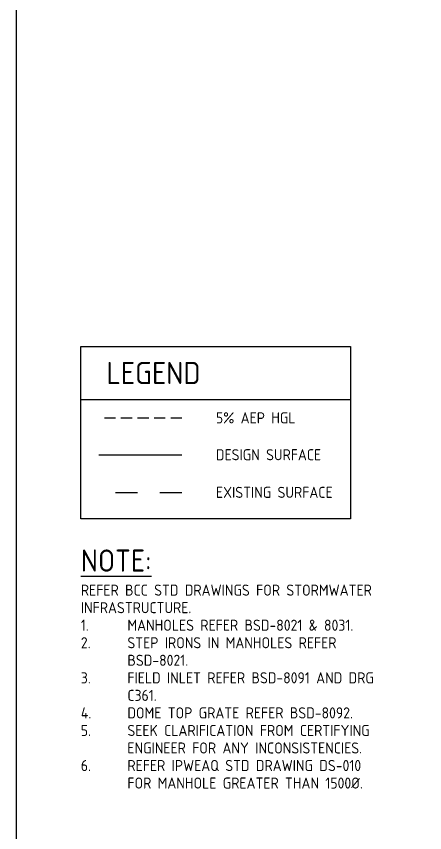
# Model space of a CAD drawing. Header units: metres. Extents: x 27 to 1668, y 87 to 577.
# Drawn here: x 27.1 to 119.2, y 278.4 to 462.5 of the extents above; entities that cross this region are included whole.
import ezdxf

# ---------------------------------------------------------------- set-up
doc = ezdxf.new("R2010")
doc.units = ezdxf.units.M
doc.linetypes.add('DASHED2', pattern=[10, 5, -5])
doc.linetypes.add('HIDDEN', pattern=[3.75, 2.5, -1.25])
for name, color, linetype in [('C_ANNO_TEXT 3.5', 3, 'Continuous'), ('C_CONTOURS_MAJOR', 2, 'Continuous'), ('C_CONTOURS_MAJOR_EX', 252, 'DASHED2'), ('C_TEXT_LEGEND', 7, 'Continuous'), ('LEGEND', 7, 'Continuous'), ('XREF', 7, 'Continuous')]:
    doc.layers.add(name, color=color, linetype=linetype)
doc.layers.add('C_SWD_HGL_MINOR', color=160, linetype='HIDDEN', lineweight=30)
doc.layers.add('VPORTS_FRAMES', color=11, linetype='Continuous', plot=False)
doc.styles.add('ISOCP', font='isocp.shx')

# ---------------------------------------------------------------- blocks, each defined once
blk = doc.blocks.new('XD_SWD LS')
at = {"layer": 'C_CONTOURS_MAJOR'}
blk.add_lwpolyline([(64.46, 363.54), (45.74, 363.54)], dxfattribs=at)
at = {"layer": 'C_CONTOURS_MAJOR_EX', "flags": 128}
blk.add_lwpolyline([(64.46, 355.08), (45.74, 355.08)], dxfattribs=at)
at = {"layer": 'C_SWD_HGL_MINOR', "color": 160, "flags": 128}
blk.add_lwpolyline([(64.46, 371.89), (45.74, 371.89)], dxfattribs=at)
at = {"layer": 'C_TEXT_LEGEND', "color": 2}
blk.add_line((41.66, 376.07), (102.48, 376.07), dxfattribs=at)
at = {"layer": 'C_ANNO_TEXT 3.5', "color": 0, "insert": (41.66, 342.28), "char_height": 3.5, "width": 67.9997, "attachment_point": 1, "line_spacing_factor": 0.948923, "style": 'ISOCP'}
blk.add_mtext('{\\H1.42857x;\\L\\C4;NOTE:\\H0.5x;\\l\\C0;\\PREFER BCC STD DRAWINGS FOR STORMWATER INFRASTRUCTURE.\\P\\pxi-3,l3,t3;1.^IMANHOLES REFER BSD-8021 & 8031.\\P2.^ISTEP IRONS IN MANHOLES REFER BSD-8021.\\P3.^IFIELD INLET REFER BSD-8091 AND DRG C361.\\P4.^IDOME TOP GRATE REFER BSD-8092.\\P5.^ISEEK CLARIFICATION FROM CERTIFYING ENGINEER FOR ANY INCONSISTENCIES.\\P\\H1.00001x;6.^IREFER IPWEAQ STD DRAWING DS-010 FOR MANHOLE GREATER THAN 1500%%C\\H0.99999x;.}', dxfattribs=at)
at = {"layer": 'C_TEXT_LEGEND', "color": 4, "linetype": 'Continuous', "insert": (41.72, 382.07), "char_height": 5, "width": 26.0848, "attachment_point": 4, "style": 'ISOCP'}
blk.add_mtext('  LEGEND', dxfattribs=at)
at = {"layer": 'LEGEND', "char_height": 2.5, "attachment_point": 1, "style": 'ISOCP', "bg_fill": 3, "box_fill_scale": 1.1, "bg_fill_color": 256, "bg_fill_transparency": 0}
for s, insert in [('5% AEP HGL', (72.13, 373.22)), ('DESIGN SURFACE', (72.13, 364.9)), ('EXISTING SURFACE ', (72.13, 356.42))]:
    blk.add_mtext(s, dxfattribs=dict(at, insert=insert))
at = {"layer": 'C_TEXT_LEGEND', "color": 2, "linetype": 'Continuous'}
blk.add_lwpolyline([(41.66, 388.07), (102.48, 388.07), (102.48, 349.16), (41.66, 349.16)], close=True, dxfattribs=at)

msp = doc.modelspace()

# ---------------------------------------------------------------- block references
at = {"layer": 'XREF'}
msp.add_blockref('XD_SWD LS', (0, 0), dxfattribs=at)

# ---------------------------------------------------------------- next in the draw order: linework, layer by layer
at = {"layer": 'VPORTS_FRAMES'}
msp.add_lwpolyline([(27.11, 576.52), (798.11, 576.52), (798.11, 89.14), (27.11, 89.14)], close=True, dxfattribs=at)

doc.saveas('drawing.dxf')
